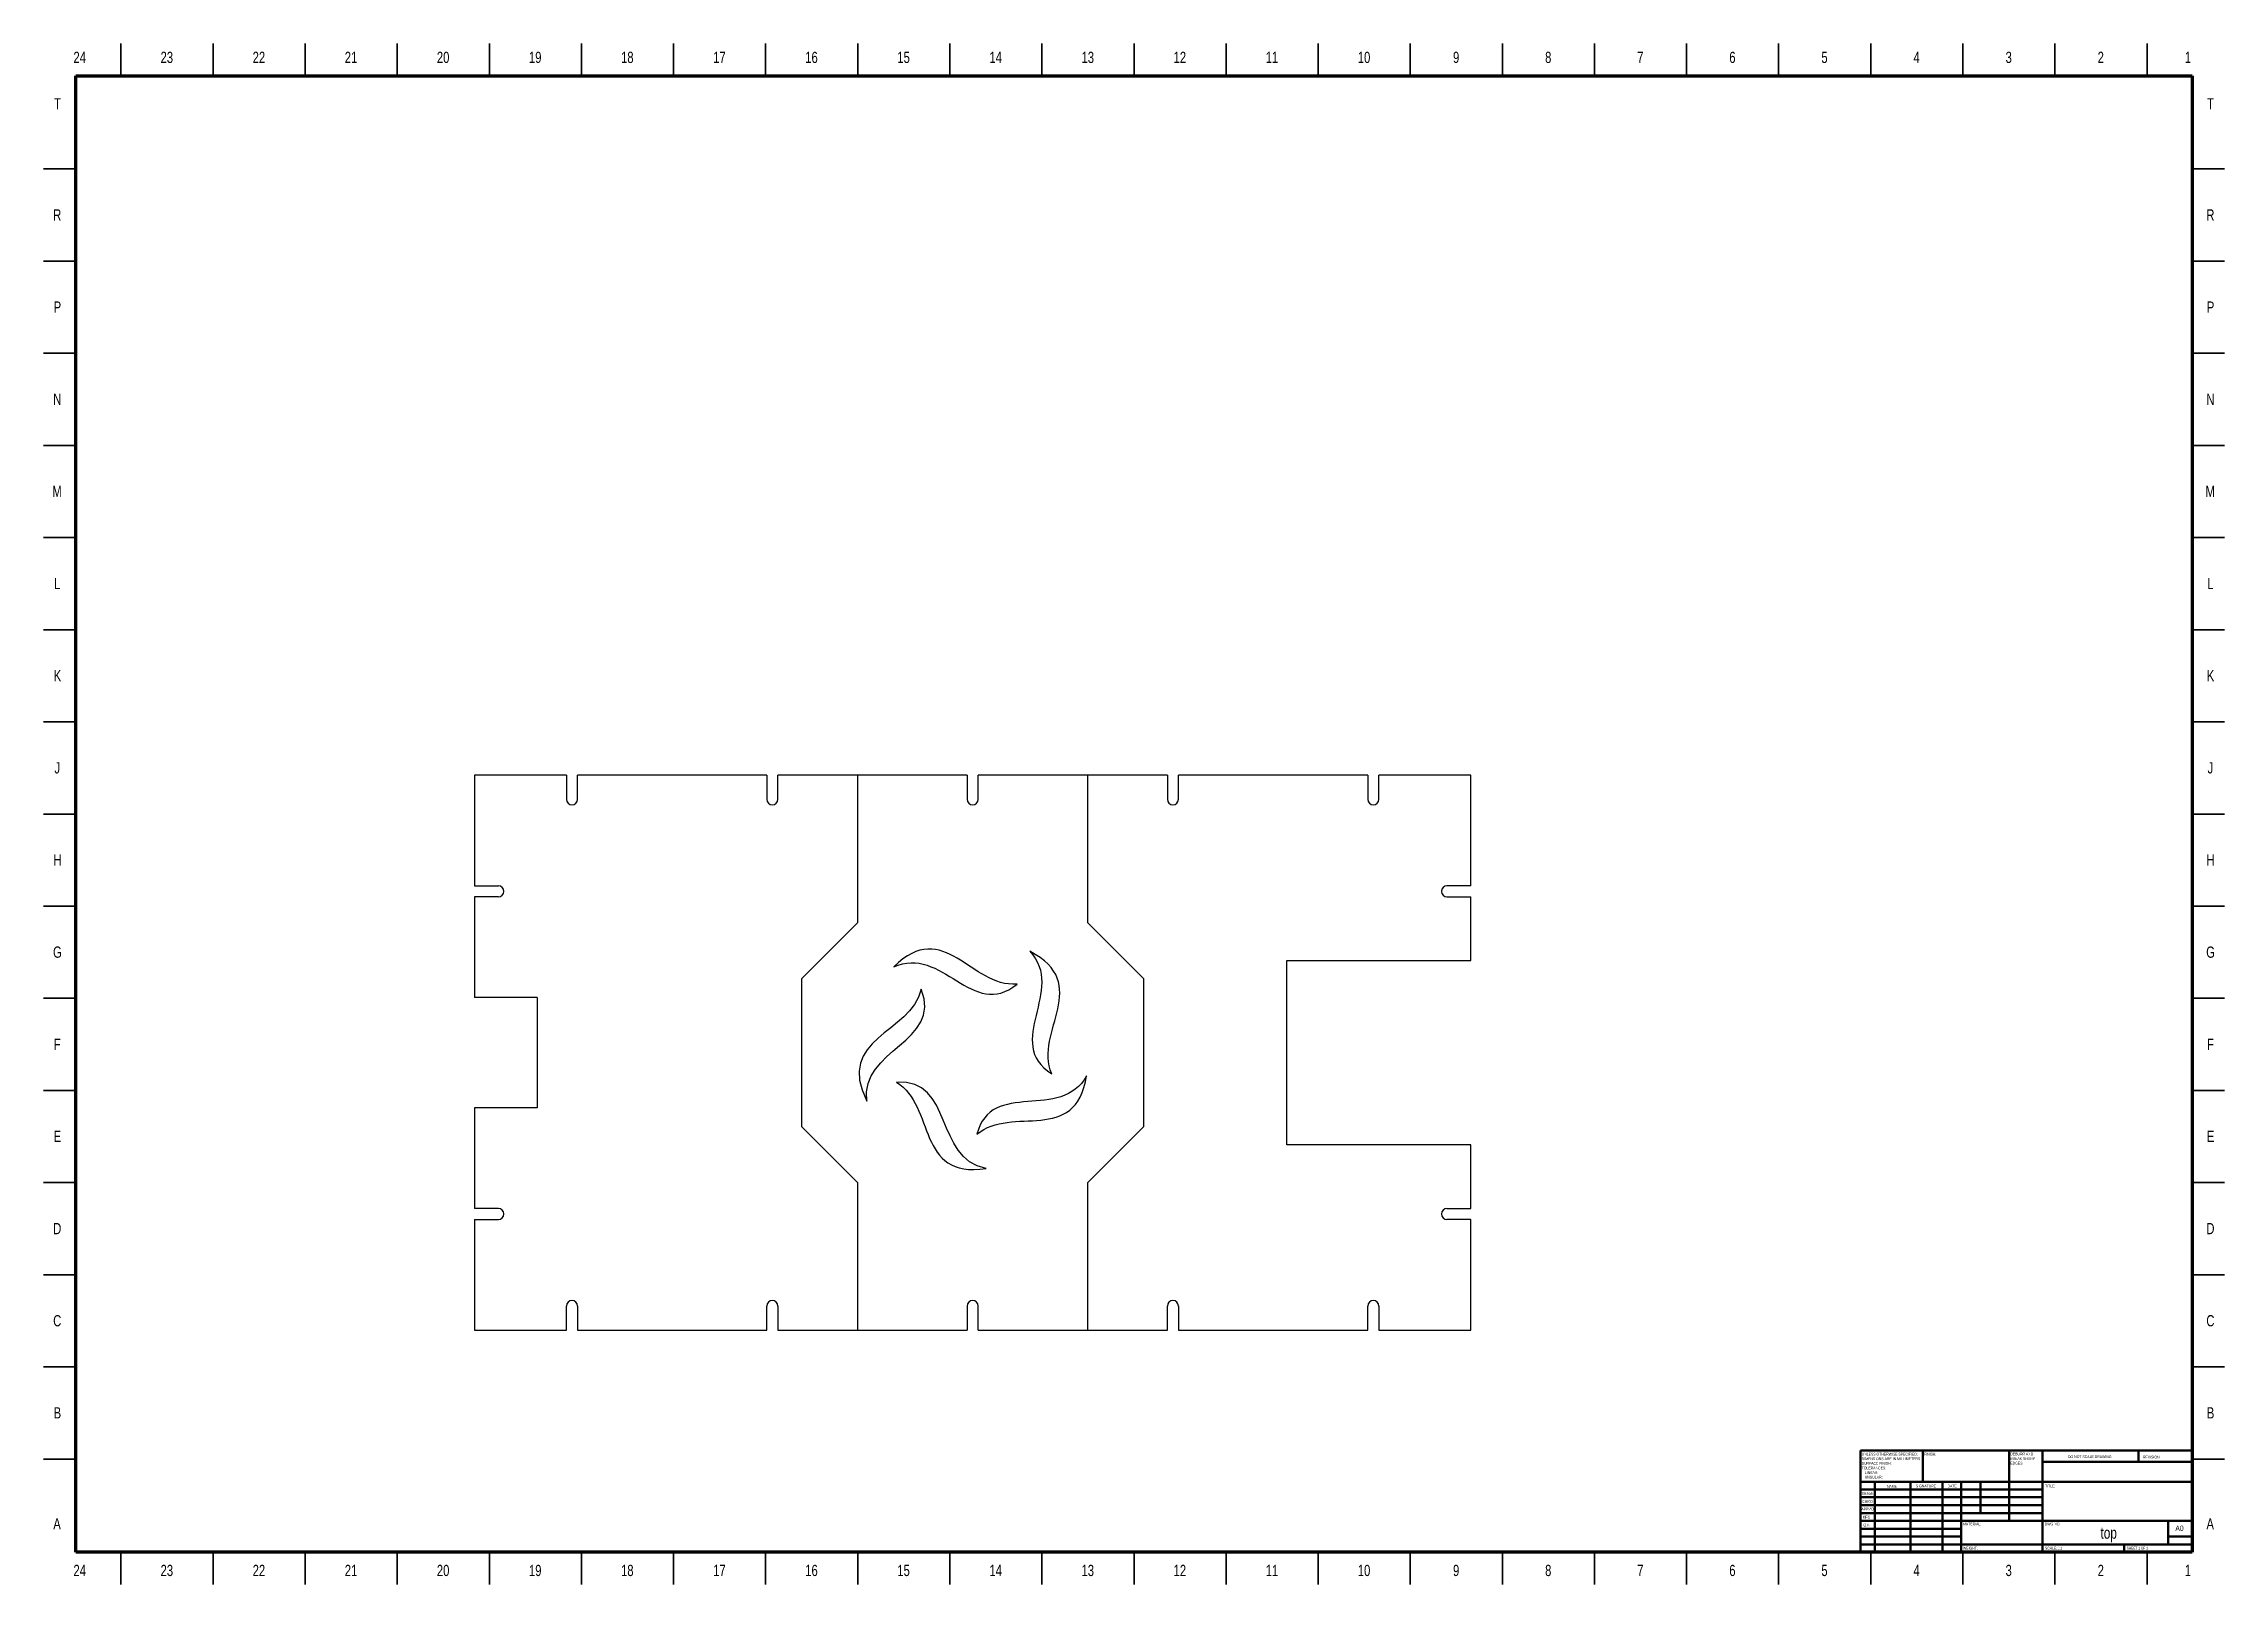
# Model space of a CAD drawing. Header units: millimetres. Extents: x 2 to 1187, y 2 to 839.
import ezdxf

# ---------------------------------------------------------------- set-up
doc = ezdxf.new("R2010")
doc.units = ezdxf.units.MM
doc.styles.add('SLDTEXTSTYLE0', font='TXT', dxfattribs={"width": 0.686449})
doc.styles.add('SLDTEXTSTYLE1', font='TXT', dxfattribs={"width": 0.75})
doc.styles.add('SLDTEXTSTYLE2', font='TXT', dxfattribs={"width": 0.6875})

msp = doc.modelspace()

# ---------------------------------------------------------------- linework, layer by layer
at = {"color": 7, "linetype": 'Continuous', "lineweight": 35}
for p, q in [((44.5, 821), (44.5, 838.5)), ((94.5, 821), (94.5, 838.5)), ((144.5, 821), (144.5, 838.5)), ((194.5, 821), (194.5, 838.5)), ((244.5, 821), (244.5, 838.5)), ((294.5, 821), (294.5, 838.5)), ((344.5, 821), (344.5, 838.5)), ((394.5, 821), (394.5, 838.5)), ((444.5, 821), (444.5, 838.5)), ((494.5, 821), (494.5, 838.5)), ((544.5, 821), (544.5, 838.5)), ((594.5, 821), (594.5, 838.5)), ((594.5, 838.5), (594.5, 821)), ((644.5, 821), (644.5, 838.5)), ((694.5, 821), (694.5, 838.5)), ((744.5, 821), (744.5, 838.5)), ((794.5, 821), (794.5, 838.5)), ((844.5, 821), (844.5, 838.5)), ((894.5, 821), (894.5, 838.5)), ((944.5, 821), (944.5, 838.5)), ((994.5, 821), (994.5, 838.5)), ((1044.5, 821), (1044.5, 838.5)), ((1094.5, 821), (1094.5, 838.5)), ((1144.5, 821), (1144.5, 838.5)), ((20, 770.5), (2.5, 770.5)), ((1169, 770.5), (1186.5, 770.5)), ((20, 720.5), (2.5, 720.5)), ((1169, 720.5), (1186.5, 720.5)), ((20, 670.5), (2.5, 670.5)), ((1169, 670.5), (1186.5, 670.5)), ((20, 620.5), (2.5, 620.5)), ((1169, 620.5), (1186.5, 620.5)), ((20, 570.5), (2.5, 570.5)), ((1169, 570.5), (1186.5, 570.5)), ((20, 520.5), (2.5, 520.5)), ((1169, 520.5), (1186.5, 520.5)), ((20, 470.5), (2.5, 470.5)), ((1169, 470.5), (1186.5, 470.5)), ((20, 420.5), (2.5, 420.5)), ((2.5, 420.5), (20, 420.5)), ((1169, 420.5), (1186.5, 420.5)), ((1186.5, 420.5), (1169, 420.5)), ((20, 370.5), (2.5, 370.5)), ((1169, 370.5), (1186.5, 370.5)), ((20, 320.5), (2.5, 320.5)), ((1169, 320.5), (1186.5, 320.5)), ((20, 270.5), (2.5, 270.5)), ((1169, 270.5), (1186.5, 270.5)), ((20, 220.5), (2.5, 220.5)), ((1169, 220.5), (1186.5, 220.5)), ((20, 170.5), (2.5, 170.5)), ((1169, 170.5), (1186.5, 170.5)), ((20, 120.5), (2.5, 120.5)), ((1169, 120.5), (1186.5, 120.5)), ((20, 70.5), (2.5, 70.5)), ((1169, 70.5), (1186.5, 70.5)), ((44.5, 20), (44.5, 2.5)), ((94.5, 20), (94.5, 2.5)), ((144.5, 20), (144.5, 2.5)), ((194.5, 20), (194.5, 2.5)), ((244.5, 20), (244.5, 2.5)), ((294.5, 20), (294.5, 2.5)), ((344.5, 20), (344.5, 2.5)), ((394.5, 20), (394.5, 2.5)), ((444.5, 20), (444.5, 2.5)), ((494.5, 20), (494.5, 2.5)), ((544.5, 20), (544.5, 2.5)), ((594.5, 20), (594.5, 2.5)), ((594.5, 2.5), (594.5, 20)), ((644.5, 20), (644.5, 2.5)), ((694.5, 20), (694.5, 2.5)), ((744.5, 20), (744.5, 2.5)), ((794.5, 20), (794.5, 2.5)), ((844.5, 20), (844.5, 2.5)), ((894.5, 20), (894.5, 2.5)), ((944.5, 20), (944.5, 2.5)), ((994.5, 20), (994.5, 2.5)), ((1044.5, 20), (1044.5, 2.5)), ((1094.5, 20), (1094.5, 2.5)), ((1144.5, 20), (1144.5, 2.5))]:
    msp.add_line(p, q, dxfattribs=at)
at = {"color": 7, "linetype": 'Continuous', "lineweight": 70}
for p, q in [((20, 20), (20, 821)), ((20, 821), (1169, 821)), ((1169, 821), (1169, 20)), ((1169, 20), (20, 20))]:
    msp.add_line(p, q, dxfattribs=at)
at = {"color": 7, "linetype": 'Continuous', "lineweight": 25}
for p, q in [((286.4, 441.5), (236.4, 441.5)), ((236.4, 441.5), (236.4, 381.5)), ((286.4, 441.5), (286.4, 428.5)), ((292.4, 428.5), (292.4, 441.5)), ((395.1, 441.5), (292.4, 441.5)), ((395.1, 441.5), (395.1, 428.5)), ((401.1, 428.5), (401.1, 441.5)), ((444.4, 441.5), (401.1, 441.5)), ((444.4, 441.5), (444.4, 361.5)), ((444.4, 441.5), (444.4, 361.5)), ((503.9, 441.5), (444.4, 441.5)), ((503.9, 441.5), (503.9, 428.5)), ((509.9, 428.5), (509.9, 441.5)), ((569.4, 441.5), (509.9, 441.5)), ((612.6, 441.5), (569.4, 441.5)), ((569.4, 361.5), (569.4, 441.5)), ((569.4, 361.5), (569.4, 441.5)), ((612.6, 441.5), (612.6, 428.5)), ((618.6, 428.5), (618.6, 441.5)), ((721.4, 441.5), (618.6, 441.5)), ((721.4, 441.5), (721.4, 428.5)), ((727.4, 428.5), (727.4, 441.5)), ((777.4, 441.5), (727.4, 441.5)), ((777.4, 381.5), (777.4, 441.5)), ((236.4, 381.5), (249.4, 381.5)), ((777.4, 381.5), (764.4, 381.5)), ((249.4, 375.5), (236.4, 375.5)), ((236.4, 375.5), (236.4, 321)), ((764.4, 375.5), (777.4, 375.5)), ((777.4, 341), (777.4, 375.5)), ((444.4, 361.5), (413.9, 331)), ((444.4, 361.5), (413.9, 331)), ((599.9, 331), (569.4, 361.5)), ((599.9, 331), (569.4, 361.5)), ((677.4, 341), (777.4, 341)), ((677.4, 241), (677.4, 341)), ((270.4, 321), (236.4, 321)), ((270.4, 321), (270.4, 261)), ((413.9, 331), (413.9, 251)), ((413.9, 331), (413.9, 251)), ((599.9, 251), (599.9, 331)), ((599.9, 251), (599.9, 331)), ((236.4, 261), (236.4, 206.5)), ((270.4, 261), (236.4, 261)), ((413.9, 251), (444.4, 220.5)), ((413.9, 251), (444.4, 220.5)), ((569.4, 220.5), (599.9, 251)), ((569.4, 220.5), (599.9, 251)), ((777.4, 241), (677.4, 241)), ((777.4, 206.5), (777.4, 241)), ((444.4, 220.5), (444.4, 140.5)), ((444.4, 220.5), (444.4, 140.5)), ((569.4, 140.5), (569.4, 220.5)), ((569.4, 140.5), (569.4, 220.5)), ((249.4, 206.5), (236.4, 206.5)), ((764.4, 206.5), (777.4, 206.5)), ((236.4, 200.5), (249.4, 200.5)), ((236.4, 200.5), (236.4, 140.5)), ((777.4, 200.5), (764.4, 200.5)), ((777.4, 140.5), (777.4, 200.5)), ((286.4, 140.5), (286.4, 153.5)), ((292.4, 153.5), (292.4, 140.5)), ((395.1, 140.5), (395.1, 153.5)), ((401.1, 153.5), (401.1, 140.5)), ((503.9, 153.5), (503.9, 140.5)), ((509.9, 140.5), (509.9, 153.5)), ((612.6, 140.5), (612.6, 153.5)), ((618.6, 153.5), (618.6, 140.5)), ((721.4, 140.5), (721.4, 153.5)), ((727.4, 153.5), (727.4, 140.5)), ((236.4, 140.5), (286.4, 140.5)), ((292.4, 140.5), (395.1, 140.5)), ((401.1, 140.5), (444.4, 140.5)), ((444.4, 140.5), (503.9, 140.5)), ((509.9, 140.5), (569.4, 140.5)), ((569.4, 140.5), (612.6, 140.5)), ((618.6, 140.5), (721.4, 140.5)), ((727.4, 140.5), (777.4, 140.5))]:
    msp.add_line(p, q, dxfattribs=at)
at = {"color": 7, "linetype": 'Continuous', "lineweight": 50}
for p, q in [((989, 75.2), (1169, 75.2)), ((989, 75.2), (989, 20)), ((1022.8, 58.2), (1022.8, 75.2)), ((1069.6, 75.2), (1069.6, 37)), ((1087.8, 75.2), (1087.8, 20)), ((1139.8, 68.9), (1139.8, 75.2)), ((1169, 68.9), (1087.8, 68.9)), ((1169, 58.2), (989, 58.2)), ((1087.8, 54), (989, 54)), ((1087.8, 49.8), (989, 49.8)), ((996.8, 58.2), (996.8, 20)), ((1016, 58.2), (1016, 20)), ((1033.4, 58.2), (1033.4, 20)), ((1043.6, 20), (1043.6, 58.2)), ((1054, 41.2), (1054, 58.2)), ((1087.8, 45.5), (989, 45.5)), ((1087.8, 41.2), (989, 41.2)), ((1043.6, 37), (989, 37)), ((1043.6, 37), (1169, 37)), ((1156, 24.2), (1156, 37)), ((1043.6, 32.7), (989, 32.7)), ((1043.6, 28.5), (989, 28.5)), ((989, 24.2), (1169, 24.2)), ((1132, 20), (1132, 24.2)), ((1169, 28.5), (1156, 28.5))]:
    msp.add_line(p, q, dxfattribs=at)
at = {"color": 7, "linetype": 'Continuous', "lineweight": 25}
for centre, start, end in [((289.4, 428.5), 180, 0), ((398.1, 428.5), 180, 0), ((506.9, 428.5), 180, 0), ((615.6, 428.5), 180, 0), ((724.4, 428.5), 180, 0), ((249.4, 378.5), 270, 90), ((764.4, 378.5), 90, 270), ((249.4, 203.5), 270, 90), ((764.4, 203.5), 90, 270), ((289.4, 153.5), 0, 180), ((398.1, 153.5), 0, 180), ((506.9, 153.5), 0, 180), ((615.6, 153.5), 0, 180), ((724.4, 153.5), 0, 180)]:
    msp.add_arc(centre, 3, start, end, dxfattribs=at)
for points in [[(531, 328.2), (506.1, 326.2), (491.4, 364.6), (464.1, 337.5)], [(464.1, 337.5), (490.1, 349.8), (506.9, 308.2), (531, 328.2)], [(537.9, 346), (557.7, 325.1), (523.3, 296.3), (549.8, 279.5)], [(549.8, 279.5), (540.2, 302.6), (572.1, 328.4), (537.9, 346)], [(479, 325.4), (473.1, 301.1), (432.1, 299), (449.5, 264.7)], [(449.5, 264.7), (445.7, 293.2), (490.5, 296.3), (479, 325.4)], [(514.2, 228.2), (485.9, 233.5), (496.8, 277), (465.5, 275)], [(465.5, 275), (486.8, 262), (476.1, 222.3), (514.2, 228.2)], [(568.8, 278.5), (555.1, 253.2), (517, 277), (509.2, 246.7)], [(509.2, 246.7), (528.2, 262.9), (562.7, 240.5), (568.8, 278.5)]]:
    msp.add_open_spline(points, degree=3, dxfattribs=at)

# ---------------------------------------------------------------- texts
at = {"color": 7, "linetype": 'Continuous', "lineweight": 0}
for s, insert, char_height, attachment_point, style in [('24', (22.1, 834.1), 6.1, 2, 'SLDTEXTSTYLE1'), ('23', (69.4, 834.1), 6.1, 2, 'SLDTEXTSTYLE1'), ('22', (119.4, 834.1), 6.1, 2, 'SLDTEXTSTYLE1'), ('21', (169.4, 834.1), 6.1, 2, 'SLDTEXTSTYLE1'), ('20', (219.4, 834.1), 6.1, 2, 'SLDTEXTSTYLE1'), ('19', (269.4, 834.1), 6.1, 2, 'SLDTEXTSTYLE1'), ('18', (319.4, 834.1), 6.1, 2, 'SLDTEXTSTYLE1'), ('17', (369.4, 834.1), 6.1, 2, 'SLDTEXTSTYLE1'), ('16', (419.4, 834.1), 6.1, 2, 'SLDTEXTSTYLE1'), ('15', (469.4, 834.1), 6.1, 2, 'SLDTEXTSTYLE1'), ('14', (519.4, 834.1), 6.1, 2, 'SLDTEXTSTYLE1'), ('13', (569.4, 834.1), 6.1, 2, 'SLDTEXTSTYLE1'), ('12', (619.4, 834.1), 6.1, 2, 'SLDTEXTSTYLE1'), ('11', (669.4, 834.1), 6.1, 2, 'SLDTEXTSTYLE1'), ('10', (719.4, 834.1), 6.1, 2, 'SLDTEXTSTYLE1'), ('9', (769.4, 834.1), 6.1, 2, 'SLDTEXTSTYLE1'), ('8', (819.4, 834.1), 6.1, 2, 'SLDTEXTSTYLE1'), ('7', (869.4, 834.1), 6.1, 2, 'SLDTEXTSTYLE1'), ('6', (919.4, 834.1), 6.1, 2, 'SLDTEXTSTYLE1'), ('5', (969.4, 834.1), 6.1, 2, 'SLDTEXTSTYLE1'), ('4', (1019.4, 834.1), 6.1, 2, 'SLDTEXTSTYLE1'), ('3', (1069.4, 834.1), 6.1, 2, 'SLDTEXTSTYLE1'), ('2', (1119.4, 834.1), 6.1, 2, 'SLDTEXTSTYLE1'), ('1', (1166.7, 834.1), 6.1, 2, 'SLDTEXTSTYLE1'), ('T', (10, 808.9), 6.1, 2, 'SLDTEXTSTYLE1'), ('T', (1179, 808.9), 6.1, 2, 'SLDTEXTSTYLE1'), ('R', (9.9, 748.6), 6.1, 2, 'SLDTEXTSTYLE1'), ('R', (1178.9, 748.6), 6.1, 2, 'SLDTEXTSTYLE1'), ('P', (10, 698.6), 6.1, 2, 'SLDTEXTSTYLE1'), ('P', (1179, 698.6), 6.1, 2, 'SLDTEXTSTYLE1'), ('N', (9.9, 648.6), 6.1, 2, 'SLDTEXTSTYLE1'), ('N', (1178.9, 648.6), 6.1, 2, 'SLDTEXTSTYLE1'), ('M', (9.8, 598.6), 6.1, 2, 'SLDTEXTSTYLE1'), ('M', (1178.8, 598.6), 6.1, 2, 'SLDTEXTSTYLE1'), ('L', (9.9, 548.6), 6.1, 2, 'SLDTEXTSTYLE1'), ('L', (1178.9, 548.6), 6.1, 2, 'SLDTEXTSTYLE1'), ('K', (10, 498.6), 6.1, 2, 'SLDTEXTSTYLE1'), ('K', (1179, 498.6), 6.1, 2, 'SLDTEXTSTYLE1'), ('J', (9.9, 448.6), 6.1, 2, 'SLDTEXTSTYLE1'), ('J', (1178.9, 448.6), 6.1, 2, 'SLDTEXTSTYLE1'), ('H', (10, 398.6), 6.1, 2, 'SLDTEXTSTYLE1'), ('H', (1179, 398.6), 6.1, 2, 'SLDTEXTSTYLE1'), ('G', (10, 348.6), 6.1, 2, 'SLDTEXTSTYLE1'), ('G', (1179, 348.6), 6.1, 2, 'SLDTEXTSTYLE1'), ('F', (9.9, 298.6), 6.1, 2, 'SLDTEXTSTYLE1'), ('F', (1178.9, 298.6), 6.1, 2, 'SLDTEXTSTYLE1'), ('E', (10, 248.6), 6.1, 2, 'SLDTEXTSTYLE1'), ('E', (1179, 248.6), 6.1, 2, 'SLDTEXTSTYLE1'), ('D', (9.9, 198.6), 6.1, 2, 'SLDTEXTSTYLE1'), ('D', (1178.9, 198.6), 6.1, 2, 'SLDTEXTSTYLE1'), ('C', (9.9, 148.6), 6.1, 2, 'SLDTEXTSTYLE1'), ('C', (1178.9, 148.6), 6.1, 2, 'SLDTEXTSTYLE1'), ('B', (10, 98.6), 6.1, 2, 'SLDTEXTSTYLE1'), ('B', (1179, 98.6), 6.1, 2, 'SLDTEXTSTYLE1'), ('UNLESS OTHERWISE SPECIFIED:', (989.6, 73.9), 1.5, 1, 'SLDTEXTSTYLE1'), ('DIMENSIONS ARE IN MILLIMETERS', (989.6, 71.4), 1.5, 1, 'SLDTEXTSTYLE1'), ('FINISH:', (1023.4, 73.9), 1.5, 1, 'SLDTEXTSTYLE1'), ('DEBURR AND', (1070.3, 74), 1.5, 1, 'SLDTEXTSTYLE1'), ('BREAK SHARP', (1070.3, 71.5), 1.5, 1, 'SLDTEXTSTYLE1'), ('DO NOT SCALE DRAWING', (1101.6, 72.5), 1.5, 1, 'SLDTEXTSTYLE1'), ('REVISION', (1142.3, 72.3), 1.5, 1, 'SLDTEXTSTYLE1'), ('TOLERANCES:', (989.6, 66.4), 1.5, 1, 'SLDTEXTSTYLE1'), ('SURFACE FINISH:', (989.6, 68.9), 1.5, 1, 'SLDTEXTSTYLE1'), ('ANGULAR:', (991.3, 61.4), 1.5, 1, 'SLDTEXTSTYLE1'), ('LINEAR:', (991.3, 63.9), 1.5, 1, 'SLDTEXTSTYLE1'), ('EDGES', (1070.3, 69), 1.5, 1, 'SLDTEXTSTYLE1'), ('DRAWN', (989.6, 52.4), 1.5, 1, 'SLDTEXTSTYLE0'), ("CHK'D", (989.9, 48.2), 1.5, 1, 'SLDTEXTSTYLE1'), ('NAME', (1003.3, 56.5), 1.5, 1, 'SLDTEXTSTYLE1'), ('SIGNATURE', (1019, 56.6), 1.5, 1, 'SLDTEXTSTYLE1'), ('DATE', (1036.2, 56.6), 1.5, 1, 'SLDTEXTSTYLE1'), ('TITLE:', (1089.1, 56.6), 1.5, 1, 'SLDTEXTSTYLE1'), ('A', (9.8, 38.4), 6.1, 2, 'SLDTEXTSTYLE1'), ("APPV'D", (989.4, 44.1), 1.5, 1, 'SLDTEXTSTYLE1'), ('MFG', (990.1, 39.7), 1.5, 1, 'SLDTEXTSTYLE1'), ('Q.A', (990.5, 35.5), 1.5, 1, 'SLDTEXTSTYLE1'), ('MATERIAL:', (1044.6, 36), 1.5, 1, 'SLDTEXTSTYLE1'), ('DWG NO.', (1089, 36), 1.5, 1, 'SLDTEXTSTYLE1'), ('A', (1178.8, 38.4), 6.1, 2, 'SLDTEXTSTYLE1'), ('top', (1123.7, 33.6), 6.35, 2, 'SLDTEXTSTYLE1'), ('A0', (1159.9, 34.4), 2.91, 1, 'SLDTEXTSTYLE1'), ('24', (22.1, 13.1), 6.1, 2, 'SLDTEXTSTYLE1'), ('23', (69.4, 13.1), 6.1, 2, 'SLDTEXTSTYLE1'), ('22', (119.4, 13.1), 6.1, 2, 'SLDTEXTSTYLE1'), ('21', (169.4, 13.1), 6.1, 2, 'SLDTEXTSTYLE1'), ('20', (219.4, 13.1), 6.1, 2, 'SLDTEXTSTYLE1'), ('19', (269.4, 13.1), 6.1, 2, 'SLDTEXTSTYLE1'), ('18', (319.4, 13.1), 6.1, 2, 'SLDTEXTSTYLE1'), ('17', (369.4, 13.1), 6.1, 2, 'SLDTEXTSTYLE1'), ('16', (419.4, 13.1), 6.1, 2, 'SLDTEXTSTYLE1'), ('15', (469.4, 13.1), 6.1, 2, 'SLDTEXTSTYLE1'), ('14', (519.4, 13.1), 6.1, 2, 'SLDTEXTSTYLE1'), ('13', (569.4, 13.1), 6.1, 2, 'SLDTEXTSTYLE1'), ('12', (619.4, 13.1), 6.1, 2, 'SLDTEXTSTYLE1'), ('11', (669.4, 13.1), 6.1, 2, 'SLDTEXTSTYLE1'), ('10', (719.4, 13.1), 6.1, 2, 'SLDTEXTSTYLE1'), ('9', (769.4, 13.1), 6.1, 2, 'SLDTEXTSTYLE1'), ('8', (819.4, 13.1), 6.1, 2, 'SLDTEXTSTYLE1'), ('7', (869.4, 13.1), 6.1, 2, 'SLDTEXTSTYLE1'), ('6', (919.4, 13.1), 6.1, 2, 'SLDTEXTSTYLE1'), ('5', (969.4, 13.1), 6.1, 2, 'SLDTEXTSTYLE1'), ('4', (1019.4, 13.1), 6.1, 2, 'SLDTEXTSTYLE1'), ('WEIGHT:', (1044.6, 22.9), 1.5, 1, 'SLDTEXTSTYLE1'), ('3', (1069.4, 13.1), 6.1, 2, 'SLDTEXTSTYLE1'), ('SCALE:1:1', (1089.1, 22.9), 1.5, 1, 'SLDTEXTSTYLE1'), ('2', (1119.4, 13.1), 6.1, 2, 'SLDTEXTSTYLE1'), ('SHEET 1 OF 1', (1133.5, 22.9), 1.5, 1, 'SLDTEXTSTYLE2'), ('1', (1166.7, 13.1), 6.1, 2, 'SLDTEXTSTYLE1')]:
    msp.add_mtext(s, dxfattribs=dict(at, insert=insert, char_height=char_height, attachment_point=attachment_point, style=style))

doc.saveas('drawing.dxf')
